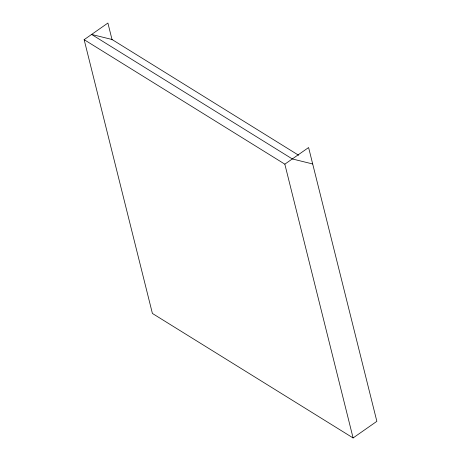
<?xml version="1.0" encoding="UTF-8"?>
<svg xmlns="http://www.w3.org/2000/svg" width="461" height="461" viewBox="0 0 461 461"><rect width="100%" height="100%" fill="white"/><g stroke="black" fill="none" stroke-linecap="round" stroke-linejoin="round"><path stroke-width="0.69" d="M84.138 39.669L284.835 164.168L308.599 147.549L376.862 421.331L353.097 437.95L152.401 313.451L84.138 39.669L107.903 23.05L112.081 39.813M312.696 163.978L292.303 158.947L91.606 34.448L112 39.479L298.624 155.248M284.835 164.168L353.097 437.95"/></g></svg>
